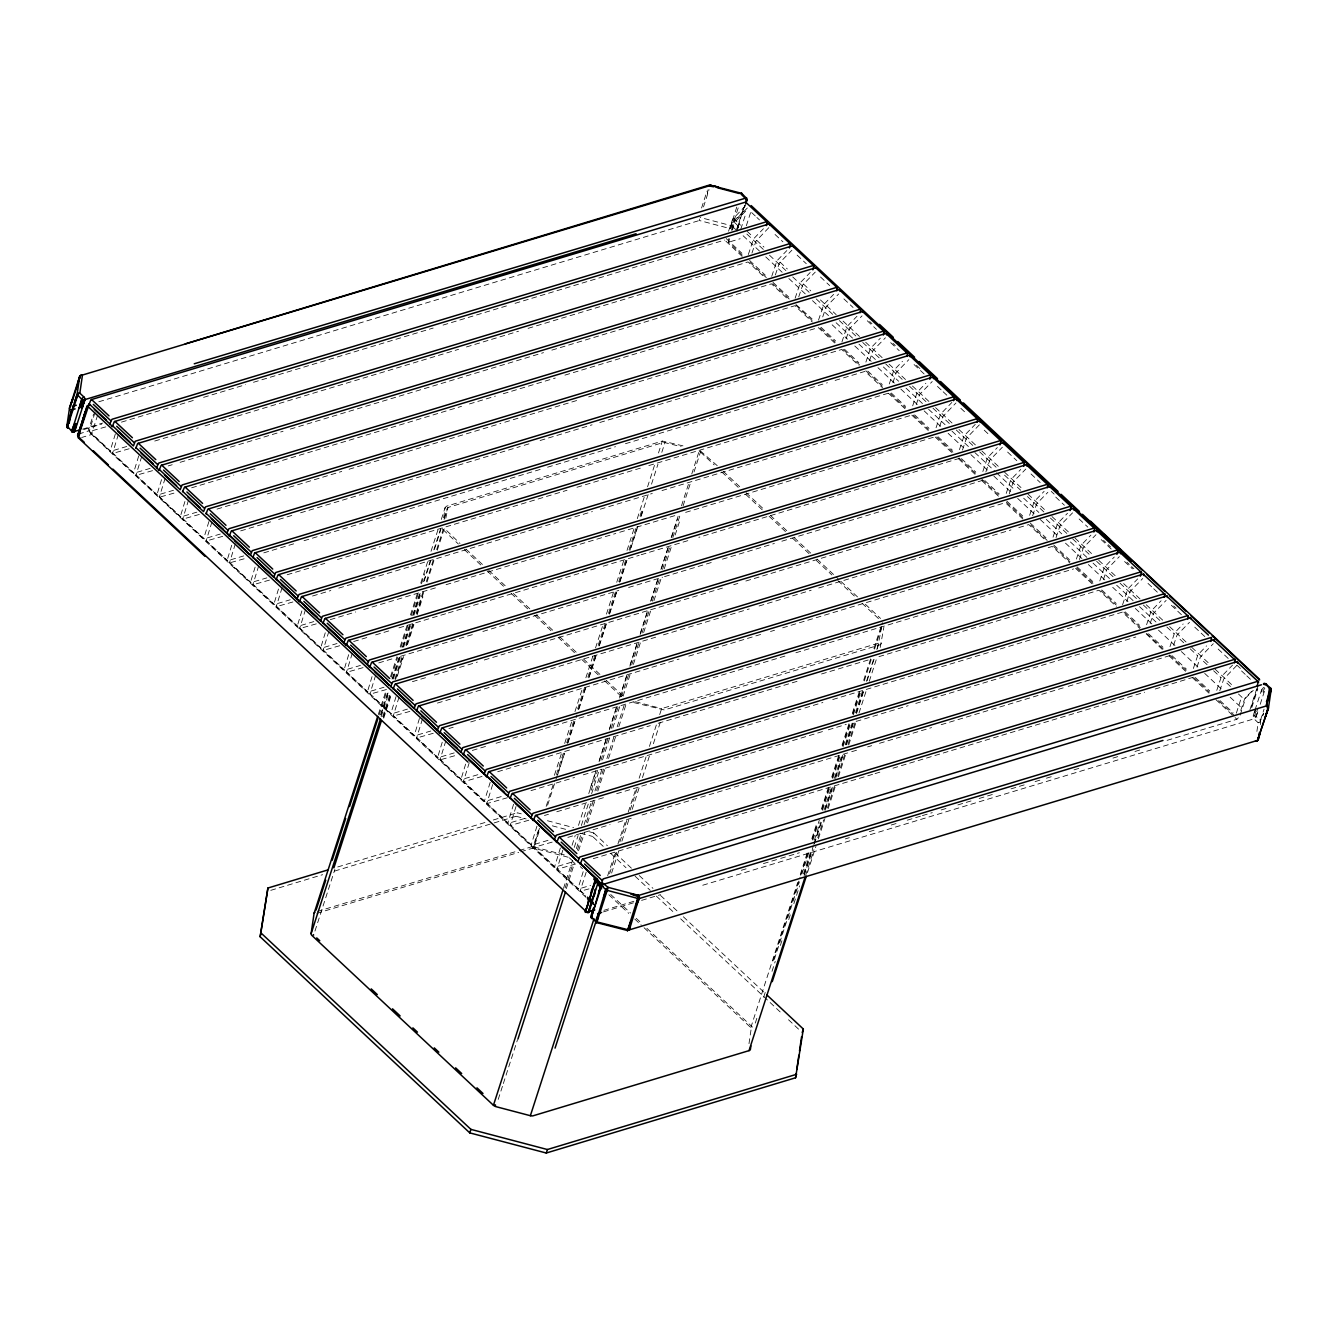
<?xml version="1.0" encoding="UTF-8"?>
<svg xmlns="http://www.w3.org/2000/svg" width="1338" height="1338" viewBox="0 0 1338 1338"><rect width="100%" height="100%" fill="white"/><g stroke="black" fill="none" stroke-linecap="round" stroke-linejoin="round"><path stroke-width="0.75" stroke-dasharray="5 3.75" d="M738.191 207.908L732.237 226.323L730.013 228.564L699.356 220.502L699.356 219.014M443.681 517.655L445.153 507.52L446.541 506.182L662.343 441.055L685.357 446.407M445.838 518.224L447.929 507.503L663.748 442.36L681.142 446.624M748.996 1043.657L751.22 1028.454A1.79 1.02 17.9 0 0 750.819 1027.601L640.902 924.775M877.394 648.863L881.692 626.686M880.203 647.441L883.866 627.254M1256.9 731.418L1258.172 722.737L1259.811 722.252L1263.457 713.405L1261.918 718.289M1260.463 724.577L1260.396 720.48L1256.248 716.583L1253.188 715.78L1254.007 718.841L1258.172 722.737M94.965 412.556L89.111 431.605L110.368 451.358L126.725 446.491M118.363 434.432L112.509 453.482L133.75 473.251L150.107 468.384M141.761 456.325L135.891 475.375L157.148 495.127L173.505 490.277M165.143 478.201L159.289 497.251L180.546 517.02L196.887 512.153M188.541 500.094L182.67 519.144L203.928 538.896L220.285 534.046M211.922 521.987L206.069 541.037L227.326 560.789L243.683 555.922M235.321 543.864L229.467 562.913L250.708 582.666L266.847 577.882M258.719 565.757L252.849 584.806L274.106 604.559L290.246 599.759M282.101 587.633L276.247 606.683L297.504 626.452L313.845 621.585M305.499 609.526L299.628 628.576L320.886 648.328L337.025 643.528M328.88 631.402L323.027 650.452L344.284 670.221L360.424 665.421M352.279 653.295L346.425 672.345L367.666 692.097L384.023 687.247M375.677 675.172L369.806 694.221L391.064 713.99L407.421 709.123M399.059 697.065L393.205 716.114L414.462 735.867L430.803 731.016M422.457 718.958L416.586 738.007L437.844 757.76L454.201 752.893M445.838 740.834L439.985 759.884L461.242 779.636L479.589 774.184M469.237 762.727L463.383 781.777L484.624 801.529L502.971 796.06M492.635 784.603L486.764 803.653L508.022 823.422L526.369 817.953M516.016 806.496L510.163 825.546L531.403 845.298L549.767 839.829M539.415 828.373L533.544 847.422L554.802 867.191L573.149 861.722M562.796 850.266L556.942 869.315L578.2 889.068L590.56 885.422M586.195 872.142L580.207 890.874L585.576 896.109M708.036 189.795L707.35 193.709L708.822 189.795M730.013 228.564L736.837 206.754M1264.259 687.531L1263.223 692.448L1264.828 688.736M1255.613 711.799L1254.76 715.813L1258.121 708.237M702.751 885.238L1254.007 718.841L1256.248 716.583L1257.369 711.565M1262.47 688.117L1261.567 692.014L1263.607 687.347M735.716 229.567L732.237 226.323L734.462 218.161L730.765 225.537L700.109 217.458M737.89 227.912L739.362 222.861L737.138 228.38M736.904 231.29L739.212 223.831L737.991 227.109M78.624 433.997L88.04 431.154L93.593 413.994M97.657 415.064L91.369 434.566L81.668 437.493M115.336 433.997L110.067 451.207M138.734 455.873L133.465 473.1M161.53 479.606L156.864 494.976M184.928 501.482L180.245 516.869M208.912 521.536L203.644 538.762M231.708 545.252L227.025 560.639M255.106 567.145L250.423 582.532M278.488 589.021L273.822 604.408M301.886 610.914L297.203 626.301M325.268 632.79L320.602 648.177M348.666 654.683L343.983 670.07M372.048 676.576L367.381 691.947M378.336 714.408L386.18 690.107M390.545 676.61L396.968 656.724M400.179 646.772L407.254 624.896M410.465 614.945L417.523 593.069M420.751 583.117L427.892 561.007M431.02 551.289L438.128 529.313M441.306 519.462L445.153 507.52M379.072 715.077L386.782 691.194M391.281 677.279L397.704 657.376M400.915 647.441L407.99 625.548M411.201 615.597L418.911 591.731M421.487 583.769L424.698 573.835M380.494 714.977L388.271 690.926M392.067 679.169L399.192 657.109M402.337 647.341L410.114 623.291M412.622 615.513L420.383 591.48M423.544 581.696L430.652 559.719M433.83 549.868L440.904 527.941M444.116 518.04L447.327 508.089M381.113 714.392L388.171 692.515M392.67 678.583L399.744 656.707M402.955 646.756L410.666 622.889M413.241 614.928L420.299 593.035M424.163 581.11L430.585 561.207M434.449 549.282L440.871 529.38M444.082 519.428L447.929 507.503M381.146 716.767L388.856 692.9M393.355 678.968L400.43 657.092M403.641 647.14L411.351 623.274M413.927 615.313L420.349 595.427M382.701 716.716L389.759 694.823M394.911 678.918L402.621 655.035M405.832 645.1L412.89 623.207M416.118 613.272L423.176 591.379M426.387 581.445L433.462 559.552M436.673 549.6L443.095 529.714L442.36 528.744M383.32 717.352L391.031 693.469M395.53 679.553L403.24 655.67M406.451 645.719L413.509 623.843M416.72 613.891L423.795 592.015M427.006 582.063L434.081 560.187M437.292 550.236L444.35 528.359L460.004 543.479M314.965 931.064L334.885 869.399M383.722 718.205L391.432 694.322M397.202 676.426L403.641 656.523M407.488 644.598L413.91 624.695M417.122 614.761L422.908 596.848M396.031 696.63L390.763 713.84M419.43 718.506L414.161 735.733M442.226 742.222L437.559 757.609M465.624 764.115L460.941 779.502M490.193 782.329L484.339 801.378M701.564 208.042L707.016 191.133M703.504 206.938L709.09 189.662M513.591 804.222L507.721 823.271M494.157 822.903L516.1 816.28L517.221 812.768L521.251 813.839M728.558 231.223L732.572 219.298L745.684 205.517M536.973 826.098L531.119 845.148M554.4 775.271L561.475 753.378M564.686 743.426L571.744 721.55M574.955 711.599L582.03 689.722M585.877 677.781L592.951 655.904M595.527 647.943L603.237 624.077M606.449 614.125L613.506 592.249M616.734 582.298L623.792 560.405M627.004 550.47L634.078 528.577M637.289 518.642L645 494.759M647.575 486.798L654.633 464.922M658.497 452.98L662.343 441.055M731.518 229.45L734.88 219.984L746.269 208.511M731.836 230.638L735.147 220.352M520.683 851.804L532.658 848.192L538.445 830.279M546.155 806.413L554.517 780.556M556.441 774.585L563.515 752.692M566.727 742.757L574.437 718.874M577.648 708.939L584.706 687.046M587.917 677.095L594.992 655.219M598.203 645.267L605.278 623.391M608.489 613.44L615.547 591.563M618.775 581.612L626.485 557.745M629.044 549.784L636.754 525.918M639.965 515.966L641.906 509.995M742.239 255.106L728.508 242.245L729.678 238.632M732.588 229.618L733.759 226.005M519.278 850.5L531.27 846.887A4.047 2.308 17.9 0 1 534.113 846.937L539.9 829.025M547.61 805.158L555.32 781.275M555.972 779.285L564.318 753.428M567.529 743.476L575.24 719.61M578.451 709.658L585.526 687.782M588.737 677.831L595.811 655.955M599.023 646.003L606.081 624.127M609.292 614.175L616.366 592.299M619.578 582.348L627.288 558.481M629.864 550.52L637.574 526.637M640.785 516.702L643.361 508.741M557.712 774.602L564.77 752.725M567.981 742.774L576.979 714.927M578.919 708.956L585.977 687.08M589.188 677.128L596.263 655.235M599.474 645.301L606.549 623.408M609.76 613.473L616.818 591.58M620.029 581.629L627.739 557.762M630.951 547.811L638.025 525.934M641.236 515.983L648.311 494.107M651.522 484.155L657.945 464.269M661.808 452.328L665.019 442.376M736.402 230.203L744.329 205.667M737.84 226.758L745.718 202.339M740.784 229.233L746.035 212.976M746.336 225.754L751.17 210.802M748.343 254.504L753.528 238.9L763.429 228.714M751.956 253.116L755.953 241.174L769.066 227.41M560.371 847.991L554.517 867.041M590.242 788.316L596.029 770.42M599.24 760.469L606.298 738.593M609.509 728.641L616.584 706.748M619.795 696.814L626.87 674.921M630.081 664.986L637.139 643.093M640.367 633.142L647.425 611.265M650.636 601.314L657.711 579.438M660.922 569.486L667.996 547.61M671.208 537.659L678.266 515.782M681.477 505.831L688.552 483.938M691.763 474.003L699.473 450.12L717.235 465.657M572.062 845.298L575.273 835.347M578.484 825.412L585.559 803.519M588.77 793.585L595.828 771.692M599.056 761.74L606.114 739.864M609.325 729.912L616.4 708.036M619.611 698.085L626.686 676.208M629.897 666.257L637.607 642.391M640.166 634.429L647.876 610.563M651.088 600.611L658.162 578.718M661.373 568.784L668.448 546.891M671.659 536.956L677.446 519.044M591.229 790.223L597.651 770.32M600.879 760.385L607.937 738.492M611.148 728.558L618.223 706.665M621.434 696.713L628.509 674.837M631.72 664.886L638.778 643.009M641.989 633.058L649.064 611.182M652.275 601.23L659.35 579.354M662.561 569.403L669.619 547.51M672.83 537.575L679.905 515.682M683.116 505.747L690.191 483.854M694.037 471.929L700.46 452.027L699.289 451.408M574.253 847.406L578.116 835.481M581.328 825.529L588.402 803.636M591.613 793.702L598.671 771.809M602.535 759.884L609.61 737.991M612.821 728.056L619.879 706.163M623.09 696.212L630.165 674.335M633.376 664.384L640.45 642.508M643.662 632.556L650.72 610.68M653.931 600.729L661.641 576.862M664.217 568.901L671.927 545.034M675.138 535.083L680.289 519.161M563.482 888.449L572.48 860.602M576.327 848.66L581.478 832.738M584.037 824.793L591.747 800.91M594.958 790.975L602.033 769.082M565.138 887.947L573.5 862.09M577.347 850.148L583.134 832.236M586.345 822.301L593.42 800.408M596.631 790.474L603.689 768.581M606.9 758.629L613.975 736.753M617.186 726.802L624.261 704.925M498.204 1099.435L502.703 1085.519M503.356 1083.529L517.488 1039.76M566.325 888.566L574.671 862.709M578.534 850.767L584.773 832.152M587.533 822.92L595.042 800.325M597.802 791.093L605.512 767.209M608.539 758.546L615.614 736.669M618.825 726.718L625.9 704.842M771.725 276.397L776.926 260.793L786.828 250.591M603.221 846.369L592.583 836.434L593.721 832.922L587.683 831.333M775.338 274.992L779.352 263.068L791.879 250.223M583.167 871.707L577.899 888.917M607.669 875.704L615.831 851.135M617.939 843.877L626.117 819.308M628.224 812.049L636.386 787.463M639.146 778.231L646.221 756.355M649.432 746.403L656.49 724.527M659.701 714.576L661.641 708.605L879.334 642.892M795.123 298.274L800.308 282.669L810.209 272.484M609.576 873.747L616.634 851.854M619.862 841.92L626.92 820.027M630.131 810.092L637.206 788.199M611.617 873.062L618.674 851.185M621.886 841.234L628.96 819.358M632.172 809.406L639.882 785.523M642.457 777.579L650.168 753.695M653.379 743.761L660.454 721.868M798.736 296.885L802.733 284.944L815.26 272.099M818.505 320.167L823.706 304.562L833.607 294.377M822.719 316.939L826.131 306.837L838.658 293.992M841.903 342.043L847.088 326.439L856.989 316.253M846.101 338.832L849.53 328.713L862.04 315.868M865.887 362.096L870.486 348.332L880.387 338.146M869.499 360.708L872.911 350.606L885.438 337.761M889.268 383.989L893.868 370.225L902.464 361.36M892.898 382.601L896.309 372.482L908.837 359.654M912.667 405.866L917.266 392.101L925.863 383.237M916.279 404.477L919.691 394.376L932.218 381.531M936.065 427.759L940.664 413.994L951.87 402.47M939.677 426.37L943.089 416.269L955.968 402.972M750.819 1027.601L797.716 882.378M800.291 874.416L808.001 850.55M811.848 838.608L817 822.703M821.499 808.771L828.557 786.895M831.768 776.943L838.842 755.067M842.054 745.115L849.128 723.239M852.339 713.288L860.05 689.404M773.063 960.818L800.04 877.276M800.693 875.286L808.403 851.403M812.25 839.478L817.401 823.556M821.9 809.624L828.958 787.748M832.169 777.796L839.244 755.92M842.455 745.968L849.53 724.092M852.741 714.141L860.451 690.274M863.662 680.323L870.72 658.447M873.931 648.495L882.294 622.638M774.317 959.463L799.371 881.876M801.947 873.915L809.022 852.038M812.868 840.097L819.291 820.211M822.519 810.259L829.577 788.383M832.788 778.432L839.863 756.555M843.074 746.604L850.148 724.711M853.36 714.776L861.07 690.893M864.281 680.958L871.339 659.065L819.291 674.653M874.55 649.131L882.913 623.257M755.301 1023.068L757.877 1015.107M763.664 997.195L766.222 989.25M772.009 971.338L775.22 961.386M780.355 945.481L782.931 937.52M788.718 919.624L791.293 911.663M793.852 903.702L799.639 885.789M803.502 873.865L811.213 849.981M814.424 840.047L820.194 822.134M824.057 810.192L831.768 786.326M834.343 778.365L842.054 754.498M845.265 744.547L852.323 722.671M855.534 712.719L862.609 690.843M804.171 874.249L813.17 846.402M813.822 844.412L821.532 820.545M825.379 808.604L832.453 786.727M835.665 776.776L842.739 754.9M845.951 744.948L853.008 723.055M856.22 713.121L863.294 691.228M866.506 681.293L873.58 659.4M876.791 649.448L878.715 643.494M804.155 875.654L812.501 849.797M814.424 843.826L821.499 821.933M825.295 810.192L833.056 786.125M835.581 778.365L843.341 754.298M846.502 744.547L853.627 722.47M856.604 713.271L864.181 689.806M867.124 680.691L874.283 658.53M805.576 875.554L813.922 849.697M817.786 837.755L823.572 819.86M827.419 807.918L834.494 786.042M837.705 776.09L844.78 754.214M847.991 744.263L855.049 722.386M807.45 872.677L815.946 846.385M818.388 838.859L824.944 818.538M828.155 808.587L835.732 785.138M838.441 776.759L846.017 753.311M848.727 744.932L856.805 719.877M858.996 713.087L866.94 688.535M869.282 681.259L877.059 657.175M959.446 449.652L964.046 435.87L975.268 424.363M962.474 450.086L966.488 438.145L979.366 424.848M982.845 471.528L987.444 457.763L997.345 447.561M985.872 471.963L989.869 460.038L1002.396 447.193M1006.226 493.421L1010.826 479.64L1020.743 469.454M1009.253 493.856L1013.267 481.914L1025.794 469.069M1029.624 515.297L1034.224 501.533L1044.125 491.347M1032.652 515.749L1036.649 503.807L1047.871 492.284M1053.023 537.19L1057.622 523.409L1067.523 513.223M1056.033 537.625L1060.047 525.683L1072.574 512.839M1076.404 559.067L1081.004 545.302L1090.905 535.116M1079.431 559.518L1083.446 547.577L1095.956 534.732M1099.803 580.96L1104.402 567.195L1114.303 556.993M1103.415 579.571L1106.827 569.453L1119.354 556.625M1122.599 604.676L1127.783 589.071L1137.685 578.886M1126.797 601.448L1130.225 591.346L1142.752 578.501M1146.582 624.729L1151.182 610.964L1161.083 600.762M1150.195 623.341L1153.607 613.239L1166.134 600.394M1169.981 646.622L1174.58 632.841L1183.16 623.976M1173.593 645.217L1177.005 635.115L1189.532 622.27M1193.362 668.498L1197.962 654.734L1206.558 645.869M1196.975 667.11L1200.403 657.008L1213.282 643.712M1216.76 690.391L1221.36 676.61L1232.566 665.103M1219.771 690.826L1223.785 678.884L1236.68 665.588M1236.345 713.171L1241.597 696.931M1240.744 710.445L1244.741 698.503L1252.034 690.96M1240.142 715.144L1245.678 698.001L1253.254 690.341M1249.909 709.893L1256.716 688.802M1251.298 706.899L1258.305 685.223M1251.783 707.585L1257.82 688.886M1254.877 710.511L1253.188 715.78L1255.813 709.391M1254.994 710.144L1261.684 689.471M1256.248 716.583L1257.937 711.314M1260.212 704.306L1265.23 688.769M1260.396 720.48L1264.042 709.207M744.463 207.072L745.768 203.225M728.658 238.733L728.508 242.245M796.143 304.663L812.082 318.929M1238.369 717.77L1236.881 719.275L1164.027 741.269M881.491 643.461L880.12 644.799L664.3 709.943L633.225 702.45M737.673 217.793L747.775 207.557M735.984 220.904L747.223 209.548M959.513 458.332L698.821 537.341M982.912 480.225L960.048 487.433M1193.429 677.195L1152.603 689.823M648.846 465.574L888.884 393.054M661.992 490.561L912.265 414.947M685.658 512.37L936.115 436.456L952.907 452.194M1146.181 633.794L1163.224 650.352M1123.218 669.753L1169.579 655.687M98.811 401.768L699.356 220.502M82.655 429.13L102.625 423.092M83.776 429.548L101.705 424.129M105.752 426.889L89.111 431.605M121.457 422.139L196.669 399.443M203.593 397.353L245.523 384.692M253.501 382.283L433.194 328.044M443.045 325.084L506.667 305.867M515.063 303.341L724.711 240.054M730.448 241.66L740.148 238.733M129.15 448.765L112.509 453.482M154.74 441.038L198.292 427.892M205.015 425.869L226.005 419.53M228.982 418.643L458.583 349.335M466.427 346.96L518.492 331.255M528.075 328.362L748.093 261.947L765.57 278.287M152.549 470.658L135.891 475.375M168.237 465.925L172.201 464.721M180.112 462.329L227.627 447.996M230.404 447.16L283.054 431.271M290.313 429.08L543.512 352.647M551.858 350.121L771.491 283.84L788.952 300.18M173.94 493.137L159.289 497.251M191.635 487.801L233.832 475.057M241.827 472.649L256.946 468.083M265.777 465.423L312.373 451.358M315.701 450.354L461.51 406.351M469.437 403.959L495.394 396.115M503.272 393.74L555.287 378.035M564.92 375.125L794.872 305.716L812.35 322.057M199.329 514.428L182.67 519.144M217.007 509.092L258.569 496.549M267.215 493.939L286.282 488.186M289.175 487.316L341.725 471.444M349.067 469.237L500.813 423.427M504.811 422.223L578.685 399.928M588.653 396.901L768.363 342.662M776.341 340.253L818.271 327.609L835.732 343.95M222.71 536.321L206.069 541.037M240.689 530.885L270.627 521.853M278.622 519.445L293.842 514.846M300.582 512.805L371.078 491.531M374.456 490.511L520.231 446.507M524.195 445.32L530.199 443.497M540.117 440.503L592.082 424.815M599.775 422.507L747.825 377.818M755.803 375.409L797.732 362.749M805.727 360.34L841.669 349.486L859.13 365.826M244.118 558.799L229.467 562.913M263.787 552.862L295.464 543.312M304.01 540.719L323.16 534.932M325.97 534.096L543.613 468.4M547.593 467.196L615.48 446.708M625.465 443.698L827.436 382.735M835.113 380.41L865.05 371.379L882.528 387.719M269.49 580.09L252.849 584.806M287.168 574.755L324.783 563.398M337.377 559.602L380.209 546.673M387.301 544.533L567.011 490.277M576.946 487.283L640.584 468.083M292.888 601.966L276.247 606.683M312.54 596.029L330.821 590.526M338.815 588.101L354.118 583.485M362.029 581.093L409.545 566.76M411.519 566.158L558.582 521.77M566.426 519.412L592.383 511.568M600.344 509.176L652.275 493.488M316.286 623.859L299.628 628.576M330.252 619.645L355.741 611.951M363.652 609.559L438.864 586.847M446.056 584.689L615.781 533.461M619.762 532.256L677.429 514.846M339.668 645.736L323.027 650.452M353.65 641.521L367.632 637.306M375.61 634.898L390.997 630.248M398.925 627.856L446.424 613.523M448.397 612.921L595.427 568.55M603.221 566.191L639.179 555.337M641.153 554.735L689.07 540.284M363.066 667.629L346.425 672.345M378.754 662.895L392.619 658.714M400.53 656.322L475.759 633.61M482.867 631.469L618.808 590.426M628.609 587.466L662.561 577.23M664.551 576.628L712.468 562.161M722.453 559.15L774.368 543.479M781.877 541.204L952.322 489.758M386.448 689.505L369.806 694.221M412.405 681.678L425.902 677.597M434.382 675.054L477.365 662.076M484.289 659.985L505.078 653.713M508.256 652.743L725.882 587.064M733.676 584.706L737.857 583.452M745.851 581.026L931.532 524.981M934.141 524.195L981.657 509.862M989.434 507.503L1005.407 502.687M409.846 711.398L393.205 716.114M437.426 703.069L451.274 698.888M459.202 696.496L506.701 682.163M508.691 681.56L655.653 637.206M663.414 634.864L749.263 608.941M759.064 605.997L811.163 590.259M818.722 587.984L960.918 545.068M967.424 543.094L1010.976 529.948M1018.803 527.59L1028.788 524.58L1046.266 540.92M433.244 733.291L416.586 738.007M448.932 728.541L453.197 727.253M470.708 721.968L513.106 709.173M521.084 706.765L536.036 702.249M543.044 700.142L679.052 659.082M688.802 656.138L762.677 633.844M770.521 631.486L774.501 630.282M782.646 627.823L1040.312 550.052M1048.189 547.66L1052.186 546.456L1069.647 562.796M454.636 755.769L439.985 759.884M472.331 750.434L488.169 745.651M496.08 743.259L543.596 728.926M545.57 728.324L786.075 655.737M795.893 652.76L1073.578 568.951M482.014 776.458L463.383 781.777M497.703 771.725L572.915 749.012M579.856 746.922L650.268 725.664M658.212 723.273L799.472 680.624M878.949 656.64L1098.966 590.225L1116.444 606.582M507.403 797.732L486.764 803.653M530.985 790.624L574.537 777.478M583.284 774.836L602.251 769.116M605.244 768.213L800.927 709.14M804.907 707.936L822.87 702.517M832.738 699.54L1122.365 612.118L1139.825 628.459M337.728 866.957L485.309 822.402M493.287 819.993L517.221 812.768M270.778 890.339L322.625 874.684M334.6 871.071L492.167 823.506M528.794 820.227L510.163 825.546M544.482 815.494L548.446 814.29M556.759 811.781L603.873 797.565M616.651 793.702L824.308 731.033M828.289 729.829L846.268 724.393M856.136 721.416L908.151 705.711M915.794 703.42L1135.862 636.988M317.457 911.412L517.288 851.102M316.855 913.336L518.676 852.406M552.193 842.104L533.544 847.422M567.881 837.371L610.095 824.626M618.072 822.218L633.192 817.652M642.039 814.993L847.707 752.909M851.687 751.705L859.665 749.297M867.593 746.905L871.657 745.684M879.518 743.309L931.549 727.604M941.166 724.694L1065.316 687.23M1068.192 686.361L1115.24 672.161M575.591 863.997L556.942 869.315M593.252 858.662L640.751 844.328M642.725 843.726L717.971 821.014M725.33 818.789L873.078 774.2M875.069 773.598L883.063 771.19M892.964 768.196L1144.609 692.231M588.988 888.9L580.341 891.192M603.94 910.325L633.911 901.277M603.488 911.88L633.61 902.782M641.604 900.374L660.571 894.654M741.302 870.285L749.464 867.827M763.429 863.595L777.411 859.381M780.673 858.394L799.388 852.758M845.332 838.893L849.329 837.672M869.265 831.667L877.143 829.276M891.259 825.011L899.253 822.602M907.248 820.194L921.23 815.979M922.417 815.611L932.268 812.651M941.199 809.942L949.194 807.533M957.857 804.924L971.154 800.91M979.148 798.485L993.298 794.22M1011.026 788.868L1026.764 784.118M1035.077 781.609L1043.055 779.201M1046.45 778.181L1054.327 775.806M1074.029 769.852L1081.89 767.477M1112.965 758.094L1120.96 755.686M1134.942 751.471L1142.936 749.063M635.433 701.697L661.641 708.605M547.426 820.729L573.584 827.62M516.1 816.28L526.152 818.94M552.326 825.83L566.409 829.527M580.508 833.24L592.583 836.434M534.113 846.937L564.971 855.049M568.198 857.24L533.929 848.208A1.79 1.02 17.9 0 0 532.658 848.192M730.765 225.537L732.237 226.323M869.633 321.488L871.958 323.662M893.015 343.381L895.339 345.555M916.413 365.257L919.908 368.535M1051.233 491.397L1054.143 494.123M1103.532 540.351L1105.874 542.526M1108.199 544.7L1110.523 546.874M1126.93 562.228L1129.255 564.402M1131.597 566.593L1133.922 568.767M1173.71 605.997L1176.052 608.188M1236.897 665.12L1240.393 668.398M751.638 212.575L756.054 216.706M756.873 217.475L759.499 219.934M775.037 234.468L782.897 241.81M797.114 255.123L806.279 263.703M820.512 276.999L829.677 285.579M843.893 298.892L853.059 307.472M867.292 320.786L876.457 329.365M890.673 342.662L899.253 350.69M914.071 364.555L925.511 375.242M937.47 386.431L942.705 391.332M943.173 391.783L947.94 396.249M960.851 408.324L966.086 413.225M984.25 430.2L989.969 435.552M1007.631 452.093L1016.813 460.673M1031.029 473.97L1040.195 482.566M1055.732 497.084L1064.429 505.229M1079.114 518.977L1087.811 527.105M1101.207 539.632L1111.209 548.998M1124.589 561.525L1132.45 568.867M1147.987 583.401L1153.222 588.302M1153.707 588.753L1157.989 592.767M1171.369 605.294L1182.809 615.982M1194.767 627.171L1206.207 637.875M1218.165 649.064L1228.635 658.865M1241.547 670.957L1245.845 674.954M1246.799 675.857L1251.548 680.306M733.291 218.395L740.566 225.202M747.273 231.457L750.752 234.735M756.689 240.271L763.965 247.078M780.071 262.164L787.346 268.971M803.469 284.041L810.744 290.848M820.445 299.929L836.166 314.647M843.074 321.103L859.665 336.624M865.703 342.277L882.963 358.417M889.068 364.137L905.826 379.825M912.466 386.013L929.157 401.651M935.563 407.638L952.556 423.527M958.961 429.515L975.971 445.437M981.841 450.939L999.335 467.296M1004.57 472.197L1022.567 489.039M1027.969 494.09L1045.195 510.213M1051.936 516.518L1069.33 532.792M1075.066 538.16L1091.942 553.949M1098.715 560.288L1116.879 577.28M1123.619 583.585L1140.26 599.156M1146.248 604.759L1163.491 620.899M1169.596 626.602L1186.973 642.859M1191.706 647.291L1209.853 664.267M1215.088 669.167L1233.251 686.16M734.796 222.76L739.964 227.594M746.872 234.05L763.764 249.855M769.501 255.207L786.744 271.363M792.732 276.966L810.226 293.323M816.247 298.959L832.838 314.48M839.361 320.585L856.772 336.875M862.742 342.461L879.651 358.266M885.739 363.986L903.735 380.812M909.539 386.23L927.1 402.671M932.92 408.123L950.498 424.564M956.319 430.016L973.88 446.44M979.7 451.893L997.278 468.333M1004.554 475.141L1020.66 490.226M1027.417 496.532L1044.309 512.337M1050.414 518.04L1067.456 533.996M1072.658 538.863L1090.838 555.872M1096.658 561.324L1113.383 576.979M1120.057 583.201L1137.317 599.357M1143.405 605.06L1160.146 620.715M1166.836 626.987L1174.112 633.794M1180.032 639.33L1184.414 643.411M1190.235 648.863L1197.51 655.67M1203.431 661.223L1207.796 665.304M1213.616 670.756L1220.892 677.563M1226.829 683.099L1231.194 687.197M1238.47 694.004L1244.29 699.44M743.108 235.722L759.884 251.427M765.737 256.896L782.747 272.818M788.851 278.521L806.463 294.996M812.501 300.649L828.49 315.617M836.116 322.742L852.891 338.43M858.979 344.134L875.838 359.922M883.381 366.963L898.634 381.23M906.01 388.137L922.601 403.658M928.639 409.311L945.899 425.451M951.987 431.154L968.762 446.842M974.867 452.562L995.004 471.394M996.509 472.816L1014.605 489.741M1023.654 498.204L1038.89 512.471M1046.283 519.378L1061.77 533.862M1070.417 541.957L1087.008 557.478M1093.046 563.131L1109.637 578.652M1116.661 585.224L1133.42 600.913M1139.524 606.616L1156.4 622.404M832.152 324.816L847.472 339.166M854.781 345.99L871.373 361.511M877.962 367.682L894.737 383.387M900.842 389.09L918.119 405.263M924.157 410.9L940.748 426.421M948.107 433.311L963.377 447.594M970.92 454.652L987.745 470.391M993.85 476.111L1010.608 491.799M1017.666 498.405L1034.257 513.926M1040.295 519.562L1059.412 537.441M1065.5 543.144L1082.526 559.083M1088.379 564.552L1105.155 580.257M1112.698 587.298L1128.018 601.632M1135.326 608.472L1152.403 624.461M1158.507 630.165L1175.282 645.853M1181.37 651.573L1198.664 667.746M1204.702 673.382L1221.293 688.919M1230.174 697.215L1242.417 708.672M726.183 238.565L741.904 253.267M749.581 260.442L765.303 275.16M772.979 282.335L788.701 297.036M821.064 327.325L835.481 340.805M844.462 349.218L858.862 362.698M867.844 371.094L882.26 384.575M891.242 392.987L905.659 406.468M914.64 414.864L929.04 428.344M938.022 436.757L952.439 450.237M961.42 458.633L975.82 472.13M984.801 480.526L999.218 494.006M1006.895 501.181L1022.617 515.899M1030.277 523.074L1045.998 537.776M1053.675 544.951L1069.397 559.669M1077.057 566.844L1092.778 581.545M1101.759 589.958L1116.176 603.438M1125.158 611.834L1139.575 625.314M1148.556 633.727L1162.956 647.207M1171.937 655.603L1186.354 669.1M1195.336 677.496L1209.736 690.977M1220.039 700.61L1233.134 712.87M749.882 262.248L766.674 277.953M772.779 283.673L789.571 299.377M795.675 305.081L812.467 320.802M820.094 327.944L835.364 342.227M842.99 349.369L859.782 365.073M865.887 370.793L882.679 386.498M890.322 393.64L905.575 407.923M913.218 415.064L928.472 429.347M959.012 457.914L975.803 473.619M981.908 479.339L1000.222 496.465M1006.327 502.185L1023.118 517.89M1030.745 525.031L1047.537 540.753M1053.642 546.456L1070.433 562.161M1076.555 567.881L1093.33 583.585M1100.973 590.727L1116.243 605.01M1123.87 612.152L1140.662 627.873M1146.766 633.576L1163.558 649.298M1169.663 655.001L1186.455 670.706M1194.081 677.848L1209.351 692.131M1218.517 700.711L1233.77 714.994M725.865 241.158L742.172 256.411M888.449 393.255L905.91 409.595M911.83 415.148L929.308 431.488M935.229 437.024L952.689 453.381M958.627 458.917L976.088 475.258M982.008 480.81L999.486 497.151M1006.561 503.774L1022.868 519.027M1075.585 568.349L1093.046 584.689M1169.144 655.888L1186.605 672.228M1192.543 677.781L1210.004 694.121M1215.924 699.657L1236.881 719.275M723.273 471.311L740.048 486.999M746.119 492.685L764.232 509.644M770.287 515.297L788.4 532.24M794.254 537.725L811.062 553.447M817.1 559.1L838.056 578.702M841.084 581.528L857.875 597.25M865.351 604.241L880.538 618.44M700.46 452.027L714.191 464.871M721.818 471.996L738.225 487.35M745.768 494.424L762.978 510.514M769.066 516.217L785.841 531.905M792.598 538.227L809.206 553.765M816.331 560.438L831.868 574.972M837.906 580.625L856.103 597.651M862.073 603.237L878.865 618.942M465.992 549.082L482.867 564.87M488.738 570.373L507.269 587.7M513.357 593.403L530.132 609.091M536.237 614.794L553.681 631.135M559.736 636.788L576.344 652.325M583.502 659.015L600.26 674.703M606.365 680.406L623.157 696.128M443.095 529.714L458.349 543.981M464.336 549.584L481.212 565.372M487.082 570.874L504.075 586.763M511.25 593.47L527.858 609.024M534.564 615.296L552.025 631.636M558.063 637.289L575.741 653.814M581.829 659.517L598.839 675.439M604.709 680.908L621.501 696.63M593.721 832.922L607.385 845.716M614.978 852.808L631.687 868.446M639.28 875.554L652.961 888.348M660.554 895.457L677.262 911.078M683.333 916.764L763.831 992.094M610.814 853.477L626 867.693M635.115 876.223L650.301 890.422M656.373 896.109L674.603 913.168M680.674 918.855L780.924 1012.649M788.517 1019.757L799.154 1029.708M610.73 894.486L630.583 913.051M636.202 918.32L641.27 923.053M646.856 928.288L752.474 1027.099M580.274 866.606L582.599 868.78M569.386 857.859L573.935 862.124M608.874 894.804L628.693 913.352M634.797 919.072L639.38 923.354M89.061 430.869L110.753 451.324M112.442 452.762L134.135 473.2M135.84 474.639L157.533 495.093M159.222 496.532L180.914 516.97M182.62 518.408L204.313 538.863M206.019 540.301L227.711 560.739M229.4 562.194L251.092 582.632M252.798 584.07L274.491 604.525M276.18 605.963L297.872 626.401M299.578 627.84L321.271 648.294M322.976 649.733L344.669 670.171M346.358 671.609L368.05 692.064M369.756 693.502L391.449 713.94M393.138 715.378L414.83 735.833M416.536 737.271L438.228 757.709M439.934 759.164L461.61 779.602M463.316 781.041L485.008 801.495M486.714 802.934L508.407 823.372M510.096 824.81L531.788 845.265M533.494 846.703L555.186 867.141M556.892 868.579L578.568 889.034M580.274 890.472L585.994 895.824M585.96 897.313L88.04 431.154"/><path stroke-width="1.5" d="M627.455 930.863L638.644 895.406L1266.852 705.795L1268.424 707.618L1257.486 740.416L627.321 930.479L595.878 922.434L605.763 889.586L607.987 887.328L638.644 895.406L639.464 896.845L629.278 930.027L627.321 930.479M710.11 185.246L718.372 187.086L710.679 185.43L82.471 375.041L79.828 393.171L83.993 397.068A2.241 1.422 73.2 0 1 84.812 400.129L74.627 431.689L72.653 432.141L66.9 425.919L69.459 418.276L67.201 427.692L68.489 428.244M1266.25 705.009L1271.1 689.99L1268.541 697.633L1270.799 688.217L1265.347 683.768A2.241 1.422 73.2 0 0 1263.373 684.22L1266.434 685.023L1271.1 689.99L1268.441 708.12L1265.447 716.616L1267.688 708.856L1266.852 705.795L1269.511 687.665M150.625 504.393L585.074 910.576A2.994 1.555 -46.9 0 0 586.529 912.248L588.068 912.784A2.994 1.89 73.2 0 0 589.155 911.646L598.069 882.327M84.98 413.258L87.472 406.1L78.273 436.405A2.994 1.555 -46.9 0 0 79.728 438.078L84.311 442.36M746.32 203.577L746.186 202.038A2.241 1.171 -46.9 0 0 745.601 202.105L91.553 399.527A2.241 1.171 -46.9 0 0 90.867 399.845L89.061 404.461M769.701 225.453L769.584 223.931A2.241 1.171 -46.9 0 0 768.982 223.981L114.951 421.403A2.241 1.171 -46.9 0 0 114.265 421.738L112.442 426.354M793.3 246.694L792.966 245.824A2.241 1.171 -46.9 0 0 792.38 245.874L138.332 443.296A2.241 1.171 -46.9 0 0 137.647 443.614L135.84 448.23M816.765 268.252L816.364 267.7A2.241 1.171 -46.9 0 0 815.762 267.767L161.731 465.172A2.241 1.171 -46.9 0 0 161.045 465.507L159.222 470.123M182.503 491.698L184.443 487.383A2.241 1.171 -46.9 0 1 185.112 487.065L839.16 289.644A2.241 1.171 -46.9 0 1 839.746 289.593L839.879 291.115M863.478 312.339L863.144 311.47A2.241 1.171 -46.9 0 0 862.558 311.537L208.511 508.942A2.241 1.171 -46.9 0 0 207.825 509.276L206.019 513.892M886.659 334.885L886.542 333.363A2.241 1.171 -46.9 0 0 885.94 333.413L231.892 530.835A2.241 1.171 -46.9 0 0 231.223 531.153L229.4 535.785M910.057 356.761L909.924 355.239A2.241 1.171 -46.9 0 0 909.338 355.306L255.29 552.728A2.241 1.171 -46.9 0 0 254.605 553.046L252.798 557.662M933.439 378.654L933.322 377.132A2.241 1.171 -46.9 0 0 932.72 377.182L278.689 574.604A2.241 1.171 -46.9 0 0 278.003 574.939L276.18 579.555M956.837 400.547L956.703 399.008A2.241 1.171 -46.9 0 0 956.118 399.075L302.07 596.497A2.241 1.171 -46.9 0 0 301.401 596.815L299.578 601.431M980.219 422.423L980.102 420.901A2.241 1.171 -46.9 0 0 979.516 420.952L325.469 618.373A2.241 1.171 -46.9 0 0 324.783 618.708L322.976 623.324M1003.835 443.664L1003.5 442.794A2.241 1.171 -46.9 0 0 1002.898 442.845L348.85 640.266A2.241 1.171 -46.9 0 0 348.181 640.584L346.358 645.2M1027.015 466.193L1026.882 464.671A2.241 1.171 -46.9 0 0 1026.296 464.738L372.248 662.143A2.241 1.171 -46.9 0 0 371.563 662.477L369.756 667.093M1050.614 487.433L1050.28 486.564A2.241 1.171 -46.9 0 0 1049.678 486.614L395.647 684.036A2.241 1.171 -46.9 0 0 394.961 684.354L393.138 688.986M1073.795 509.962L1073.661 508.44A2.241 1.171 -46.9 0 0 1073.076 508.507L419.028 705.912A2.241 1.171 -46.9 0 0 418.359 706.247L416.536 710.863M1097.177 531.855L1097.06 530.333A2.241 1.171 -46.9 0 0 1096.474 530.383L442.426 727.805A2.241 1.171 -46.9 0 0 441.741 728.14L439.934 732.756M1120.575 553.748L1120.458 552.209A2.241 1.171 -46.9 0 0 1119.856 552.276L465.808 749.698A2.241 1.171 -46.9 0 0 465.139 750.016L463.316 754.632M1143.973 575.624L1143.839 574.102A2.241 1.171 -46.9 0 0 1143.254 574.153L489.206 771.574A2.241 1.171 -46.9 0 0 488.521 771.909L486.714 776.525M1167.355 597.517L1167.238 595.979A2.241 1.171 -46.9 0 0 1166.636 596.046L512.605 793.467A2.241 1.171 -46.9 0 0 511.919 793.785L510.096 798.401M1190.954 618.741L1190.619 617.872A2.241 1.171 -46.9 0 0 1190.034 617.939L535.986 815.344A2.241 1.171 -46.9 0 0 535.317 815.678L533.494 820.294M1214.135 641.287L1214.018 639.765A2.241 1.171 -46.9 0 0 1213.415 639.815L559.384 837.237A2.241 1.171 -46.9 0 0 558.699 837.555L556.892 842.171M1237.533 663.163L1237.416 661.641A2.241 1.171 -46.9 0 0 1236.814 661.708L582.766 859.113A2.241 1.171 -46.9 0 0 582.097 859.448L580.274 864.064M70.881 405.113L72.553 399.293L69.559 407.789L66.9 425.919L77.102 394.359L79.745 376.229L81.785 374.724L79.745 376.229L69.559 407.789A2.241 1.84 8.3 0 0 70.145 409.595M69.208 423.326L71.148 410.114L75.145 408.91M766.875 994.937L803.335 1029.039L795.575 1077.776L546.272 1153.022L469.772 1132.885L260.157 936.767L267.918 888.031L327.743 869.968M260.157 936.767L267.918 888.031M750.902 1045.915L750.417 1049.293A4.047 2.308 17.9 0 1 749.029 1050.631L533.226 1115.758A4.047 2.308 17.9 0 1 530.366 1115.708L496.097 1106.693A4.047 2.308 17.9 0 1 493.438 1105.288L312.022 935.546A4.047 2.308 17.9 0 1 311.118 933.623L314.079 913.352L377.684 716.399M601.113 884.97L598.638 893.048L601.214 884.318L602.669 883.03L607.987 887.328L607.536 889.318L596.648 922.819L590.894 916.195L593.687 907.85L591.296 917.283L592.5 918.504A2.241 1.171 -46.9 0 1 591.396 917.266L601.214 884.318M746.972 200.031L740.968 193.977L741.352 193.09L746.186 197.924L746.972 200.031L745.918 203.242M795.575 1077.776L796.177 1073.661M796.779 1069.547L798.886 1055.164M799.488 1051.049L801.596 1036.649M1258.255 739.68L1260.346 732.388L1257.486 740.416A2.241 1.422 73.2 0 1 1255.529 740.867A2.241 1.84 8.3 0 0 1258.255 739.68L1259.242 732.873M597.032 921.932L598.437 913.52L595.561 921.163L597.032 921.932L629.278 930.027L630.65 922.2L627.706 930.01M766.406 225.604L767.142 221.656A2.241 1.171 -46.9 0 0 766.557 221.723L112.509 419.129A2.241 1.171 -46.9 0 0 111.84 419.463L109.9 423.778L112.342 426.722M789.437 247.948L790.541 243.549A2.241 1.171 -46.9 0 0 789.938 243.6L135.907 441.022A2.241 1.171 -46.9 0 0 135.222 441.339L133.415 445.955L117.694 431.254M812.835 269.824L813.939 265.426A2.241 1.171 -46.9 0 0 813.337 265.493L159.289 462.898A2.241 1.171 -46.9 0 0 158.62 463.232L156.68 467.547L159.122 470.508M836.819 290.798L837.32 287.319A2.241 1.171 -46.9 0 0 836.735 287.369L182.687 484.791A2.241 1.171 -46.9 0 0 182.001 485.109L180.195 489.741L164.474 475.023M860.2 312.674L860.719 309.195A2.241 1.171 -46.9 0 0 860.117 309.262L206.085 506.684A2.241 1.171 -46.9 0 0 205.4 507.002L203.577 511.618L187.855 496.916M883.364 335.035L884.1 331.088A2.241 1.171 -46.9 0 0 883.515 331.138L229.467 528.56A2.241 1.171 -46.9 0 0 228.798 528.895L226.858 533.193L229.3 536.153M906.997 356.443L907.499 352.964A2.241 1.171 -46.9 0 0 906.896 353.031L252.865 550.453A2.241 1.171 -46.9 0 0 252.18 550.771L250.373 555.387M929.793 379.256L930.897 374.857A2.241 1.171 -46.9 0 0 930.295 374.908L276.247 572.33A2.241 1.171 -46.9 0 0 275.578 572.664L273.755 577.28L258.033 562.562M953.542 400.698L954.278 396.734A2.241 1.171 -46.9 0 0 953.693 396.801L299.645 594.223A2.241 1.171 -46.9 0 0 298.959 594.54L297.036 598.855L299.461 601.816M977.158 422.106L977.677 418.627A2.241 1.171 -46.9 0 0 977.075 418.694L323.043 616.099A2.241 1.171 -46.9 0 0 322.358 616.433L320.535 621.049L304.813 606.348M999.971 444.918L1001.058 440.52A2.241 1.171 -46.9 0 0 1000.473 440.57L346.425 637.992A2.241 1.171 -46.9 0 0 345.756 638.31L343.816 642.625L346.258 645.585M1047.336 487.768L1047.838 484.289A2.241 1.171 -46.9 0 0 1047.253 484.339L393.205 681.761A2.241 1.171 -46.9 0 0 392.536 682.079L390.713 686.712M1070.132 510.564L1071.236 506.165A2.241 1.171 -46.9 0 0 1070.651 506.232L416.603 703.654A2.241 1.171 -46.9 0 0 415.917 703.972L414.111 708.588L398.389 693.887M1093.899 532.006L1094.635 528.058A2.241 1.171 -46.9 0 0 1094.032 528.109L440.001 725.531A2.241 1.171 -46.9 0 0 439.316 725.865L437.375 730.163L439.817 733.124M1116.929 554.35L1118.016 549.935A2.241 1.171 -46.9 0 0 1117.431 550.002L463.383 747.424A2.241 1.171 -46.9 0 0 462.714 747.741L460.891 752.357L445.169 737.656M1140.311 576.226L1141.414 571.828A2.241 1.171 -46.9 0 0 1140.812 571.878L486.781 769.3A2.241 1.171 -46.9 0 0 486.095 769.634L484.155 773.949L486.597 776.893M1164.294 597.183L1164.796 593.721A2.241 1.171 -46.9 0 0 1164.211 593.771L510.163 791.193A2.241 1.171 -46.9 0 0 509.494 791.511L507.671 796.127M1187.692 619.076L1188.194 615.597A2.241 1.171 -46.9 0 0 1187.609 615.664L533.561 813.069A2.241 1.171 -46.9 0 0 532.875 813.404L530.952 817.719L533.377 820.662M1234.472 662.845L1234.974 659.366A2.241 1.171 -46.9 0 0 1234.389 659.433L580.341 856.838A2.241 1.171 -46.9 0 0 579.655 857.173L577.849 861.789M1257.268 685.658L1258.372 681.259A2.241 1.171 -46.9 0 0 1257.77 681.31L603.739 878.731A2.241 1.171 -46.9 0 0 603.053 879.049L601.23 883.682L585.526 868.964M83.993 397.068A2.241 1.171 -46.9 0 0 81.752 399.326L79.879 407.672L83.24 400.095L636.085 233.732M745.734 202.021L746.604 198.643M639.48 898.467L637.891 898.45L635.751 906.411L639.48 898.467L1162.973 740.449M591.396 917.266L601.598 885.689L605.763 889.586L603.538 897.748L607.235 890.372L637.891 898.45M79.745 376.229L77.654 383.521L80.514 375.493L72.018 401.785M80.33 426.906L78.122 434.231A2.994 1.706 17.9 0 0 77.872 435.937L85.164 411.953L78.122 434.231L80.514 433.428M67.402 426.989L78.189 393.656L79.828 393.171M77.604 395.429L74.543 402.487L77.102 394.359L81.752 399.326L71.65 431.973L78.658 430.334M78.273 436.405L88.776 405.347C91.369 404.996 88.308 403.909 87.823 405.715M1023.721 466.343L1024.456 462.396A2.241 1.171 -46.9 0 0 1023.854 462.463L369.823 659.868A2.241 1.171 -46.9 0 0 369.137 660.203L367.197 664.518L369.639 667.478M316.103 910.024L325.736 880.187M332.159 860.301L345.656 818.522M349.519 806.58L377.784 719.058M311.118 933.623L380.51 718.757M333.864 867.91L381.414 720.697M1210.857 641.437L1211.592 637.49A2.241 1.171 -46.9 0 0 1210.99 637.54L556.959 834.962A2.241 1.171 -46.9 0 0 556.274 835.28L554.333 839.595L556.775 842.555M469.772 1132.885L470.909 1129.372L261.295 933.255M493.438 1105.288L562.83 890.439M517.94 1039.057L565.489 891.844M603.104 886.358L596.882 879.267L595.209 879.869L585.626 910.994A2.994 1.706 17.9 0 0 588.519 911.763L594.808 909.94M530.366 1115.708L593.988 918.771M555.069 1048.122L596.196 920.812M546.272 1153.022L547.393 1149.526L796.712 1074.263M749.029 1050.631L804.941 877.544M772.26 981.657L806.312 876.223M802.198 1032.551L803.335 1029.039M1266.467 701.697L1270.598 688.919M1257.486 740.416L1268.441 708.12M745.768 203.225L747.072 199.362M84.812 400.129L81.534 408.107L83.24 400.095L81.752 399.326M602.1 884.753L1261.4 684.805M185.213 343.883L709.525 185.012L742.122 193.475L742.439 194.746M77.671 393.556L78.674 393.121M194.244 363.785L746.654 197.84M72.285 406.451L76.316 405.247M80.196 404.076L84.311 402.838M79.059 407.722L83.157 406.484M586.529 912.248L592.349 910.492M597.568 913.67L601.648 912.432M598.019 883.883L594.724 880.655M708.722 185.865L713.706 186.802M638.644 895.406L630.867 894.018L638.644 896.895M717.118 187.688L739.262 193.525M470.909 1129.372L547.393 1149.526M605.763 889.586L607.235 890.372M79.728 438.078L78.641 436.155A2.994 1.89 73.2 0 1 78.624 433.997L86.97 406.016M1090.587 521.201L1259.56 679.336M879.467 324.365L893.215 337.209M897.798 341.491L914.59 357.213M919.156 361.494L937.486 378.637M940.53 381.481L960.383 400.062M963.427 402.905L1058.074 491.464M1061.118 494.324L1079.448 511.451M1082.492 514.31L1099.284 530.015M1103.867 534.314L1120.659 550.018M1125.241 554.3L1142.033 570.021M1146.616 574.303L1164.93 591.429M1169.512 595.728L1186.304 611.433M1190.87 615.714L1209.201 632.857M1212.245 635.717L1259.576 679.988M751.153 205.567L1131.246 561.191M745.601 202.105L767.477 222.526M768.982 223.981L790.875 244.419M792.38 245.874L814.273 266.295M815.762 267.767L833.29 284.108M834.159 284.91L837.655 288.188M839.16 289.644L861.053 310.065M862.558 311.537L884.435 331.958M885.94 333.413L907.833 353.851M909.338 355.306L931.231 375.727M932.72 377.182L954.613 397.62M956.118 399.075L978.011 419.496M979.516 420.952L1001.393 441.389M1002.898 442.845L1023.62 462.179M1026.296 464.738L1048.189 485.159M1049.678 486.614L1071.571 507.052M1073.076 508.507L1094.969 528.928M1096.474 530.383L1118.351 550.821M1119.856 552.276L1141.749 572.697M1143.254 574.153L1165.13 594.59M1166.636 596.046L1188.529 616.467M1190.034 617.939L1208.431 635.082M1213.415 639.815L1235.309 660.236M1236.814 661.708L1258.707 682.129M91.553 399.527L109.014 415.867M114.951 421.403L132.412 437.743M138.332 443.296L155.81 459.636M161.731 465.172L179.192 481.529M185.112 487.065L202.59 503.406M208.511 508.942L225.971 525.299M231.892 530.835L249.37 547.175M255.29 552.728L272.751 569.068M278.689 574.604L296.15 590.944M302.07 596.497L319.548 612.837M325.469 618.373L342.929 634.714M348.85 640.266L366.328 656.607M372.248 662.143L389.709 678.5M395.647 684.036L413.108 700.376M419.028 705.912L436.506 722.269M442.426 727.805L459.887 744.145M465.808 749.698L483.286 766.038M489.206 771.574L506.667 787.915M512.605 793.467L530.065 809.808M535.986 815.344L553.464 831.684M559.384 837.237L576.845 853.577M582.766 859.113L600.244 875.47M93.326 404.394L110.803 420.751M116.724 426.287L134.185 442.627M140.122 448.18L157.583 464.52M163.504 470.056L180.981 486.396M186.902 491.949L204.363 508.289M210.283 513.825L227.761 530.166M233.682 535.718L251.143 552.059M257.08 557.595L274.541 573.952M280.462 579.488L297.939 595.828M303.86 601.381L321.321 617.721M327.241 623.257L344.719 639.597M350.64 645.15L368.101 661.49M374.038 667.026L391.499 683.367M397.419 688.919L414.897 705.26M420.818 710.796L438.279 727.136M444.199 732.689L461.677 749.029M467.598 754.565L485.058 770.922M490.996 776.458L508.457 792.798M514.377 798.351L531.855 814.691M537.776 820.227L555.237 836.568M561.157 842.12L578.635 858.461M584.555 863.997L602.016 880.337M88.994 403.742L106.471 420.082M112.392 425.618L129.853 441.958M135.774 447.511L153.251 463.851M159.172 469.387L176.633 485.744M182.57 491.28L200.031 507.62M205.952 513.173L223.429 529.514M229.35 535.049L246.811 551.39M252.731 556.942L270.209 573.283M276.13 578.819L293.591 595.159M299.528 600.712L316.989 617.052M322.91 622.588L340.387 638.945M346.308 644.481L363.769 660.821M369.689 666.357L387.167 682.715M393.088 688.25L410.549 704.591M416.486 710.144L433.947 726.484M439.868 732.02L457.345 748.36M463.266 753.913L480.727 770.253M486.647 775.789L504.125 792.129M510.046 797.682L527.506 814.022M533.444 819.558L550.905 835.916M556.825 841.451L574.303 857.792M580.224 863.328L597.685 879.685M216.789 523.643L596.882 879.267M94.296 409.361L110.017 424.079M141.075 453.147L156.797 467.848M211.253 518.793L226.975 533.511M234.652 540.686L249.052 554.166M281.432 584.455L297.153 599.156M328.211 628.224L343.933 642.942M351.61 650.117L367.331 664.819M374.991 671.994L389.408 685.474M421.771 715.763L437.493 730.481M468.568 759.532L484.289 774.25M491.949 781.425L506.366 794.906M515.347 803.318L531.069 818.02M538.729 825.195L554.45 839.913M562.127 847.088L576.544 860.568M594.223 878.313L602.384 885.94M593.788 879.25L601.448 886.425M87.94 406.501L468.032 762.125M587.415 897.162L593.37 902.732M587.482 898.735L593.587 904.455M93.309 450.772L108.395 464.888M112.91 469.12L149.873 503.69M78.39 437.861L205.082 556.407M316.738 937.905L319.782 940.748M371.211 988.882L377.299 994.569M392.536 1008.819L400.146 1015.943M412.89 1027.868L417.473 1032.15M434.265 1047.871L438.847 1052.153M455.622 1067.841L461.694 1073.528M476.964 1087.811L483.001 1093.464M597.902 884.552L601.632 888.817M1270.515 688.184L1271.1 689.037M66.9 426.872L67.485 427.725M495.629 1105.155A1.79 1.02 17.9 0 1 495.11 1104.787M313.677 935.045A1.79 1.02 17.9 0 1 313.36 934.61M314.079 913.352A4.047 2.308 17.9 0 1 314.932 912.232M1265.347 683.768A2.241 1.171 -46.9 0 1 1266.434 685.023M592.985 896.811L588.519 911.763L595.41 889.335L594.407 895.39L592.985 896.811M591.513 890.64L590.777 896.243L588.285 900.608L588.369 903.719L585.626 910.994L595.51 881.458L591.513 890.64M74.777 423.46L73.038 431.672L74.627 431.689L76.433 423.895L73.038 431.672L71.566 430.886L74.777 423.46"/></g></svg>
